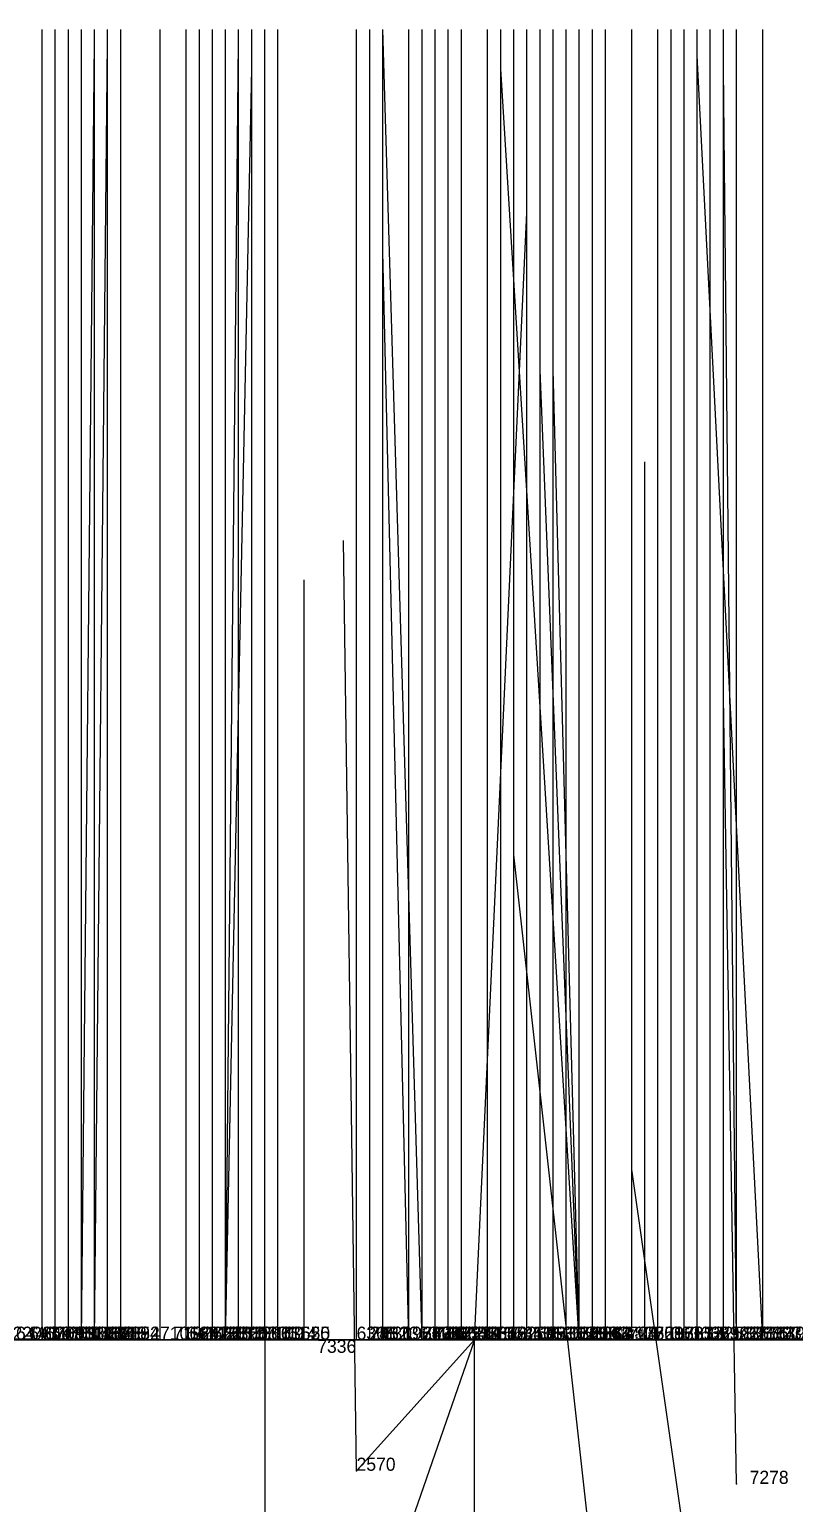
# Model space of a CAD drawing. Extents: x -0.07 to 1.1, y -0.07 to 1.1.
# Drawn here: x 0.484 to 0.542, y 0.9875 to 1.1 of the extents above; entities that cross this region are included whole.
import ezdxf

# ---------------------------------------------------------------- set-up
doc = ezdxf.new("R2010")
doc.units = 0
for name, color, linetype in [('Clients', 3, 'CONTINUOUS'), ('Facilities', 3, 'CONTINUOUS'), ('Facilities_lines', 3, 'CONTINUOUS'), ('Min_max_boxes', 1, 'CONTINUOUS'), ('Normals', 1, 'CONTINUOUS'), ('Source_points', 5, 'CONTINUOUS'), ('Text', 3, 'CONTINUOUS')]:
    doc.layers.add(name, color=color, linetype=linetype)

msp = doc.modelspace()

# ---------------------------------------------------------------- linework, layer by layer
at = {"layer": 'Clients', "color": 5}
for p in [(0.485, 1, 0.445), (0.485, 1, 0.754), (0.486, 1, 0.389), (0.486, 1, 0.558), (0.486, 1, 0.863), (0.487, 1, 0.768), (0.487, 1, 0.767), (0.488, 1, 0.22), (0.488, 1, 0.13), (0.488, 1, 0.699), (0.489, 1, 0.501), (0.489, 1, 0.393), (0.489, 1, 0.872), (0.49, 1, 0.391), (0.49, 1, 0.585), (0.49, 1, 0.834), (0.491, 1, 0.247), (0.494, 1, 0.82), (0.494, 1, 0.85), (0.496, 1, 0.685), (0.497, 1, 0.107), (0.497, 1, 0.399), (0.498, 1, 0.525), (0.499, 1, 0.336), (0.5, 1, 0.498), (0.501, 1, 0.375), (0.501, 1, 0.348), (0.501, 1, 0.785), (0.502, 1, 0.771), (0.503, 1, 0.274), (0.503, 1, 0.438), (0.503, 1, 0.355), (0.509, 1, 0.739), (0.509, 1, 0.885), (0.51, 1, 0.25), (0.51, 1, 0.825), (0.511, 1, 0.698), (0.513, 1, 0.443), (0.514, 1, 0.38), (0.514, 1, 0.527), (0.514, 1, 0.599), (0.515, 1, 0.329), (0.516, 1, 0.605), (0.516, 1, 0.551), (0.517, 1, 0.198), (0.517, 1, 0.153), (0.519, 1, 0.238), (0.519, 1, 0.431), (0.519, 1, 0.566), (0.52, 1, 0.7), (0.52, 1, 0.839), (0.521, 1, 0.568), (0.522, 1, 0.121), (0.522, 1, 0.197), (0.522, 1, 0.19), (0.522, 1, 0.359), (0.523, 1, 0.673), (0.524, 1, 0.494), (0.525, 1, 0.323), (0.525, 1, 0.734), (0.526, 1, 0.336), (0.526, 1, 0.71), (0.526, 1, 0.992), (0.527, 1, 0.181), (0.527, 1, 0.275), (0.527, 1, 0.742), (0.527, 1, 0.895), (0.528, 1, 0.419), (0.528, 1, 0.307), (0.528, 1, 0.638), (0.53, 1, 0.257), (0.53, 1, 0.347), (0.532, 1, 0.464), (0.533, 1, 0.407), (0.533, 1, 0.884), (0.534, 1, 0.707), (0.535, 1, 0.356), (0.536, 1, 0.388), (0.536, 1, 0.715), (0.537, 1, 0.219), (0.537, 1, 0.878), (0.538, 1, 0.383), (0.54, 1, 0.751), (0.54, 1, 0.79), (0.54, 1, 0.593), (0.509, 0.99)]:
    msp.add_point(p, dxfattribs=at)
at = {"layer": 'Facilities', "color": 3}
for p in [(0.488, 1, 0.928), (0.489, 1, 0.088), (0.49, 1, 0.08), (0.496, 1, 0.713), (0.497, 1, 0.877), (0.499, 1, 0.065), (0.499, 1, 0.938), (0.505, 1, 1), (0.513, 1, 0.977), (0.514, 1, 0.065), (0.514, 1, 0.924), (0.516, 1, 0.91), (0.518, 1, 0.011), (0.526, 1, 0.947), (0.526, 1, 0.992), (0.528, 1, 0.899), (0.531, 1, 0.997), (0.538, 1, 0.076), (0.54, 1, 0.942), (0.538, 0.989, 1)]:
    msp.add_point(p, dxfattribs=at)
at = {"layer": 'Facilities_lines', "color": 3}
for p, q in [((0.496, 1, 0.713), (0.38, 1, 0.741)), ((0.496, 1, 0.713), (0.383, 1, 0.691)), ((0.496, 1, 0.713), (0.386, 1, 0.696)), ((0.496, 1, 0.713), (0.396, 1, 0.745)), ((0.397, 1, 0.418), (0.497, 1, 0.399)), ((0.397, 1, 0.418), (0.489, 1, 0.501)), ((0.397, 1, 0.418), (0.489, 1, 0.393)), ((0.397, 1, 0.418), (0.486, 1, 0.389)), ((0.397, 1, 0.418), (0.5, 1, 0.498)), ((0.397, 1, 0.418), (0.501, 1, 0.375)), ((0.397, 1, 0.418), (0.485, 1, 0.445)), ((0.397, 1, 0.418), (0.49, 1, 0.391)), ((0.397, 1, 0.418), (0.503, 1, 0.438)), ((0.397, 1, 0.418), (0.513, 1, 0.443)), ((0.397, 1, 0.418), (0.532, 1, 0.464)), ((0.397, 1, 0.418), (0.533, 1, 0.407)), ((0.397, 1, 0.418), (0.519, 1, 0.431)), ((0.397, 1, 0.418), (0.528, 1, 0.419)), ((0.397, 1, 0.418), (0.514, 1, 0.38)), ((0.397, 1, 0.418), (0.551, 1, 0.431)), ((0.496, 1, 0.713), (0.397, 1, 0.733)), ((0.496, 1, 0.713), (0.397, 1, 0.669)), ((0.496, 1, 0.713), (0.408, 1, 0.69)), ((0.496, 1, 0.713), (0.413, 1, 0.763)), ((0.496, 1, 0.713), (0.416, 1, 0.756)), ((0.496, 1, 0.713), (0.417, 1, 0.731)), ((0.496, 1, 0.713), (0.421, 1, 0.696)), ((0.497, 1, 0.877), (0.435, 1, 0.899)), ((0.496, 1, 0.713), (0.436, 1, 0.632)), ((0.496, 1, 0.713), (0.437, 1, 0.774)), ((0.496, 1, 0.713), (0.439, 1, 0.765)), ((0.496, 1, 0.713), (0.442, 1, 0.729)), ((0.445, 1, 0.127), (0.488, 1, 0.22)), ((0.445, 1, 0.127), (0.491, 1, 0.247)), ((0.445, 1, 0.127), (0.488, 1, 0.13)), ((0.497, 1, 0.877), (0.446, 1, 0.817)), ((0.496, 1, 0.713), (0.449, 1, 0.692)), ((0.497, 1, 0.877), (0.449, 1, 0.807)), ((0.497, 1, 0.877), (0.45, 1, 0.901)), ((0.497, 1, 0.877), (0.451, 1, 0.81)), ((0.496, 1, 0.713), (0.453, 1, 0.738)), ((0.496, 1, 0.713), (0.455, 1, 0.639)), ((0.497, 1, 0.877), (0.455, 1, 0.854)), ((0.496, 1, 0.713), (0.457, 1, 0.731)), ((0.497, 1, 0.877), (0.46, 1, 0.791)), ((0.496, 1, 0.713), (0.461, 1, 0.65)), ((0.497, 1, 0.877), (0.461, 1, 0.898)), ((0.497, 1, 0.877), (0.462, 1, 0.845)), ((0.496, 1, 0.713), (0.466, 1, 0.668)), ((0.496, 1, 0.713), (0.471, 1, 0.713)), ((0.497, 1, 0.877), (0.473, 1, 0.873)), ((0.496, 1, 0.713), (0.474, 1, 0.754)), ((0.497, 1, 0.877), (0.474, 1, 0.863)), ((0.496, 1, 0.713), (0.481, 1, 0.672)), ((0.587, 1, 0.611), (0.481, 1, 0.604)), ((0.587, 1, 0.611), (0.483, 1, 0.593)), ((0.496, 1, 0.713), (0.485, 1, 0.754)), ((0.587, 1, 0.611), (0.486, 1, 0.558)), ((0.497, 1, 0.877), (0.486, 1, 0.863)), ((0.496, 1, 0.713), (0.487, 1, 0.768)), ((0.496, 1, 0.713), (0.487, 1, 0.767)), ((0.496, 1, 0.713), (0.488, 1, 0.699)), ((0.497, 1, 0.877), (0.489, 1, 0.872)), ((0.587, 1, 0.611), (0.49, 1, 0.585)), ((0.497, 1, 0.877), (0.49, 1, 0.834)), ((0.497, 1, 0.877), (0.494, 1, 0.82)), ((0.497, 1, 0.877), (0.494, 1, 0.85)), ((0.496, 1, 0.713), (0.525, 1, 0.734)), ((0.496, 1, 0.713), (0.511, 1, 0.698)), ((0.496, 1, 0.713), (0.534, 1, 0.707)), ((0.496, 1, 0.713), (0.573, 1, 0.737)), ((0.496, 1, 0.713), (0.536, 1, 0.715)), ((0.496, 1, 0.713), (0.527, 1, 0.742)), ((0.496, 1, 0.713), (0.52, 1, 0.7)), ((0.496, 1, 0.713), (0.576, 1, 0.72)), ((0.496, 1, 0.713), (0.568, 1, 0.712)), ((0.496, 1, 0.713), (0.528, 1, 0.638)), ((0.496, 1, 0.713), (0.523, 1, 0.673)), ((0.496, 1, 0.713), (0.509, 1, 0.739)), ((0.496, 1, 0.713), (0.526, 1, 0.71)), ((0.496, 1, 0.713), (0.546, 1, 0.733)), ((0.496, 1, 0.713), (0.54, 1, 0.751)), ((0.496, 1, 0.713), (0.563, 1, 0.695)), ((0.496, 1, 0.713), (0.496, 1, 0.685)), ((0.496, 1, 0.713), (0.579, 1, 0.748)), ((0.496, 1, 0.713), (0.602, 1, 0.722)), ((0.496, 1, 0.713), (0.642, 1, 0.719)), ((0.496, 1, 0.713), (0.592, 1, 0.727)), ((0.496, 1, 0.713), (0.626, 1, 0.721)), ((0.496, 1, 0.713), (0.662, 1, 0.713)), ((0.496, 1, 0.713), (0.584, 1, 0.73)), ((0.496, 1, 0.713), (0.596, 1, 0.732)), ((0.496, 1, 0.713), (0.604, 1, 0.747)), ((0.496, 1, 0.713), (0.502, 1, 0.771)), ((0.496, 1, 0.713), (0.501, 1, 0.785)), ((0.496, 1, 0.713), (0.58, 1, 0.768)), ((0.496, 1, 0.713), (0.581, 1, 0.766)), ((0.496, 1, 0.713), (0.54, 1, 0.79)), ((0.496, 1, 0.713), (0.564, 1, 0.758)), ((0.544, 1, 0.121), (0.497, 1, 0.107)), ((0.497, 1, 0.877), (0.547, 1, 0.815)), ((0.497, 1, 0.877), (0.533, 1, 0.884)), ((0.497, 1, 0.877), (0.51, 1, 0.825)), ((0.497, 1, 0.877), (0.537, 1, 0.878)), ((0.497, 1, 0.877), (0.557, 1, 0.864)), ((0.497, 1, 0.877), (0.548, 1, 0.848)), ((0.497, 1, 0.877), (0.52, 1, 0.839)), ((0.497, 1, 0.877), (0.527, 1, 0.895)), ((0.497, 1, 0.877), (0.509, 1, 0.885)), ((0.587, 1, 0.611), (0.498, 1, 0.525)), ((0.645, 1, 0.351), (0.499, 1, 0.336)), ((0.645, 1, 0.351), (0.501, 1, 0.348)), ((0.518, 1, 0.011), (0.502, 0.954)), ((0.544, 1, 0.121), (0.503, 1, 0.274)), ((0.645, 1, 0.351), (0.503, 1, 0.355)), ((0.518, 1, 0.011), (0.509, 0.99)), ((0.544, 1, 0.121), (0.51, 1, 0.25)), ((0.587, 1, 0.611), (0.514, 1, 0.527)), ((0.587, 1, 0.611), (0.514, 1, 0.599)), ((0.645, 1, 0.351), (0.515, 1, 0.329)), ((0.587, 1, 0.611), (0.516, 1, 0.605)), ((0.587, 1, 0.611), (0.516, 1, 0.551)), ((0.544, 1, 0.121), (0.517, 1, 0.198)), ((0.544, 1, 0.121), (0.517, 1, 0.153)), ((0.544, 1, 0.121), (0.519, 1, 0.238)), ((0.587, 1, 0.611), (0.519, 1, 0.566)), ((0.587, 1, 0.611), (0.521, 1, 0.568)), ((0.544, 1, 0.121), (0.522, 1, 0.121)), ((0.544, 1, 0.121), (0.522, 1, 0.197)), ((0.544, 1, 0.121), (0.522, 1, 0.19)), ((0.645, 1, 0.351), (0.522, 1, 0.359)), ((0.587, 1, 0.611), (0.524, 1, 0.494)), ((0.645, 1, 0.351), (0.525, 1, 0.323)), ((0.645, 1, 0.351), (0.526, 1, 0.336)), ((0.526, 1, 0.992), (0.526, 1, 0.992)), ((0.544, 1, 0.121), (0.527, 1, 0.181)), ((0.544, 1, 0.121), (0.527, 1, 0.275)), ((0.645, 1, 0.351), (0.528, 1, 0.307)), ((0.544, 1, 0.121), (0.53, 1, 0.257)), ((0.645, 1, 0.351), (0.53, 1, 0.347)), ((0.645, 1, 0.351), (0.535, 1, 0.356)), ((0.645, 1, 0.351), (0.536, 1, 0.388)), ((0.544, 1, 0.121), (0.537, 1, 0.219)), ((0.645, 1, 0.351), (0.538, 1, 0.383)), ((0.587, 1, 0.611), (0.54, 1, 0.593))]:
    msp.add_line(p, q, dxfattribs=at)
at = {"layer": 'Min_max_boxes', "color": 1}
for p, q in [((0.248, 1, 0.25), (0.551, 1, 0.25)), ((0.551, 1, 0.25), (0.248, 1, 0.25)), ((0.248, 1, 0.51), (0.551, 1, 0.51)), ((0.551, 1, 0.51), (0.248, 1, 0.51)), ((0.38, 1, 0.632), (0.662, 1, 0.632)), ((0.662, 1, 0.632), (0.38, 1, 0.632)), ((0.38, 1, 0.79), (0.662, 1, 0.79)), ((0.662, 1, 0.79), (0.38, 1, 0.79)), ((0.406, 1, 0.099), (0.491, 1, 0.099)), ((0.491, 1, 0.099), (0.406, 1, 0.099)), ((0.406, 1, 0.281), (0.491, 1, 0.281)), ((0.491, 1, 0.281), (0.406, 1, 0.281)), ((0.435, 1, 0.791), (0.557, 1, 0.791)), ((0.557, 1, 0.791), (0.435, 1, 0.791)), ((0.435, 1, 0.901), (0.557, 1, 0.901)), ((0.557, 1, 0.901), (0.435, 1, 0.901)), ((0.481, 1, 0.457), (0.724, 1, 0.457)), ((0.724, 1, 0.457), (0.481, 1, 0.457)), ((0.481, 1, 0.704), (0.724, 1, 0.704)), ((0.724, 1, 0.704), (0.481, 1, 0.704)), ((0.491, 1, 0.099), (0.491, 1, 0.099)), ((0.491, 1, 0.281), (0.491, 1, 0.281)), ((0.491, 1, 0.099), (0.491, 1, 0.281)), ((0.491, 1, 0.099), (0.491, 1, 0.281)), ((0.497, 1, 0.107), (0.585, 1, 0.107)), ((0.585, 1, 0.107), (0.497, 1, 0.107)), ((0.497, 1, 0.107), (0.497, 1, 0.107)), ((0.497, 1, 0.275), (0.585, 1, 0.275)), ((0.585, 1, 0.275), (0.497, 1, 0.275)), ((0.497, 1, 0.275), (0.497, 1, 0.275)), ((0.497, 1, 0.107), (0.497, 1, 0.275)), ((0.497, 1, 0.107), (0.497, 1, 0.275)), ((0.499, 1, 0.243), (0.757, 1, 0.243)), ((0.757, 1, 0.243), (0.499, 1, 0.243)), ((0.499, 1, 0.243), (0.499, 1, 0.243)), ((0.499, 1, 0.51), (0.757, 1, 0.51)), ((0.757, 1, 0.51), (0.499, 1, 0.51)), ((0.499, 1, 0.51), (0.499, 1, 0.51)), ((0.499, 1, 0.243), (0.499, 1, 0.51)), ((0.499, 1, 0.243), (0.499, 1, 0.51)), ((0.518, 1), (0.502, 1)), ((0.502, 1), (0.502, 0.954)), ((0.518, 1, 0.011), (0.502, 1, 0.011)), ((0.502, 1, 0.011), (0.502, 0.954, 0.011)), ((0.502, 1), (0.502, 1, 0.011)), ((0.518, 0.954), (0.518, 1)), ((0.518, 0.954, 0.011), (0.518, 1, 0.011)), ((0.518, 1), (0.518, 1, 0.011)), ((0.526, 1, 0.992), (0.526, 1, 0.992)), ((0.526, 1, 0.992), (0.526, 1, 0.992)), ((0.526, 1, 0.992), (0.526, 1, 0.992)), ((0.526, 1, 0.992), (0.526, 1, 0.992)), ((0.526, 1, 0.992), (0.526, 1, 0.992)), ((0.526, 1, 0.992), (0.526, 1, 0.992)), ((0.526, 1, 0.992), (0.526, 1, 0.992)), ((0.526, 1, 0.992), (0.526, 1, 0.992)), ((0.526, 1, 0.992), (0.526, 1, 0.992)), ((0.526, 1, 0.992), (0.526, 1, 0.992)), ((0.526, 1, 0.992), (0.526, 1, 0.992)), ((0.526, 1, 0.992), (0.526, 1, 0.992))]:
    msp.add_line(p, q, dxfattribs=at)
at = {"layer": 'Normals', "color": 1}
for p, q in [((0.485, 1, 0.445), (0.485, 1.1, 0.445)), ((0.485, 1, 0.754), (0.485, 1.1, 0.754)), ((0.486, 1, 0.389), (0.486, 1.1, 0.389)), ((0.486, 1, 0.558), (0.486, 1.1, 0.558)), ((0.486, 1, 0.863), (0.486, 1.1, 0.863)), ((0.487, 1, 0.768), (0.487, 1.1, 0.768)), ((0.487, 1, 0.767), (0.487, 1.1, 0.767)), ((0.488, 1, 0.22), (0.488, 1.1, 0.22)), ((0.488, 1, 0.13), (0.488, 1.1, 0.13)), ((0.488, 1, 0.699), (0.488, 1.1, 0.699)), ((0.489, 1, 0.501), (0.489, 1.1, 0.501)), ((0.489, 1, 0.393), (0.489, 1.1, 0.393)), ((0.489, 1, 0.872), (0.489, 1.1, 0.872)), ((0.49, 1, 0.391), (0.49, 1.1, 0.391)), ((0.49, 1, 0.585), (0.49, 1.1, 0.585)), ((0.49, 1, 0.834), (0.49, 1.1, 0.834)), ((0.491, 1, 0.247), (0.491, 1.1, 0.247)), ((0.494, 1, 0.85), (0.494, 1.1, 0.85)), ((0.494, 1, 0.82), (0.494, 1.1, 0.82)), ((0.496, 1, 0.685), (0.496, 1.1, 0.685)), ((0.496, 1, 0.713), (0.496, 1.1, 0.713)), ((0.497, 1, 0.107), (0.497, 1.1, 0.107)), ((0.497, 1, 0.399), (0.497, 1.1, 0.399)), ((0.497, 1, 0.877), (0.497, 1.1, 0.877)), ((0.498, 1, 0.525), (0.498, 1.1, 0.525)), ((0.499, 1, 0.336), (0.499, 1.1, 0.336)), ((0.5, 1, 0.498), (0.5, 1.1, 0.498)), ((0.501, 1, 0.348), (0.501, 1.1, 0.348)), ((0.501, 1, 0.375), (0.501, 1.1, 0.375)), ((0.501, 1, 0.785), (0.501, 1.1, 0.785)), ((0.502, 1, 0.771), (0.502, 1.1, 0.771)), ((0.503, 1, 0.274), (0.503, 1.1, 0.274)), ((0.503, 1, 0.355), (0.503, 1.1, 0.355)), ((0.503, 1, 0.438), (0.503, 1.1, 0.438)), ((0.509, 1, 0.739), (0.509, 1.1, 0.739)), ((0.509, 1, 0.885), (0.509, 1.1, 0.885)), ((0.51, 1, 0.25), (0.51, 1.1, 0.25)), ((0.51, 1, 0.825), (0.51, 1.1, 0.825)), ((0.511, 1, 0.698), (0.511, 1.1, 0.698)), ((0.514, 1, 0.924), (0.511, 1.1, 0.932)), ((0.513, 1, 0.443), (0.513, 1.1, 0.443)), ((0.514, 1, 0.38), (0.514, 1.1, 0.38)), ((0.514, 1, 0.527), (0.514, 1.1, 0.527)), ((0.514, 1, 0.599), (0.514, 1.1, 0.599)), ((0.515, 1, 0.329), (0.515, 1.1, 0.329)), ((0.516, 1, 0.605), (0.516, 1.1, 0.605)), ((0.516, 1, 0.551), (0.516, 1.1, 0.551)), ((0.516, 1, 0.91), (0.516, 1.1, 0.914)), ((0.517, 1, 0.198), (0.517, 1.1, 0.198)), ((0.517, 1, 0.153), (0.517, 1.1, 0.153)), ((0.519, 1, 0.238), (0.519, 1.1, 0.238)), ((0.519, 1, 0.431), (0.519, 1.1, 0.431)), ((0.519, 1, 0.566), (0.519, 1.1, 0.566)), ((0.52, 1, 0.7), (0.52, 1.1, 0.7)), ((0.52, 1, 0.839), (0.52, 1.1, 0.839)), ((0.521, 1, 0.568), (0.521, 1.1, 0.568)), ((0.522, 1, 0.121), (0.522, 1.1, 0.121)), ((0.522, 1, 0.197), (0.522, 1.1, 0.197)), ((0.522, 1, 0.19), (0.522, 1.1, 0.19)), ((0.522, 1, 0.359), (0.522, 1.1, 0.359)), ((0.523, 1, 0.673), (0.523, 1.1, 0.673)), ((0.524, 1, 0.494), (0.524, 1.1, 0.494)), ((0.525, 1, 0.323), (0.525, 1.1, 0.323)), ((0.525, 1, 0.734), (0.525, 1.1, 0.734)), ((0.526, 1, 0.336), (0.526, 1.1, 0.336)), ((0.526, 1, 0.71), (0.526, 1.1, 0.71)), ((0.527, 1, 0.181), (0.527, 1.1, 0.181)), ((0.527, 1, 0.275), (0.527, 1.1, 0.275)), ((0.527, 1, 0.742), (0.527, 1.1, 0.742)), ((0.527, 1, 0.895), (0.527, 1.1, 0.895)), ((0.528, 1, 0.419), (0.528, 1.1, 0.419)), ((0.528, 1, 0.307), (0.528, 1.1, 0.307)), ((0.528, 1, 0.638), (0.528, 1.1, 0.638)), ((0.528, 1, 0.899), (0.528, 1.1, 0.901)), ((0.53, 1, 0.347), (0.53, 1.1, 0.347)), ((0.53, 1, 0.257), (0.53, 1.1, 0.257)), ((0.532, 1, 0.464), (0.532, 1.1, 0.464)), ((0.533, 1, 0.407), (0.533, 1.1, 0.407)), ((0.533, 1, 0.884), (0.533, 1.1, 0.884)), ((0.534, 1, 0.707), (0.534, 1.1, 0.707)), ((0.535, 1, 0.356), (0.535, 1.1, 0.356)), ((0.536, 1, 0.388), (0.536, 1.1, 0.388)), ((0.536, 1, 0.715), (0.536, 1.1, 0.715)), ((0.537, 1, 0.219), (0.537, 1.1, 0.219)), ((0.537, 1, 0.878), (0.537, 1.1, 0.878)), ((0.538, 1, 0.383), (0.538, 1.1, 0.383)), ((0.54, 1, 0.593), (0.54, 1.1, 0.593)), ((0.54, 1, 0.751), (0.54, 1.1, 0.751)), ((0.54, 1, 0.79), (0.54, 1.1, 0.79)), ((0.488, 1, 0.928), (0.489, 1.099, 0.938)), ((0.489, 1, 0.088), (0.49, 1.099, 0.075)), ((0.49, 1, 0.08), (0.49, 1.099, 0.066)), ((0.499, 1, 0.938), (0.5, 1.099, 0.953)), ((0.54, 1, 0.942), (0.535, 1.098, 0.961)), ((0.499, 1, 0.065), (0.501, 1.097, 0.043)), ((0.526, 1, 0.947), (0.52, 1.097, 0.971)), ((0.538, 1, 0.076), (0.537, 1.097, 0.053)), ((0.514, 1, 0.065), (0.514, 1.096, 0.037)), ((0.518, 1, 0.011), (0.522, 1.086, -0.039)), ((0.513, 1, 0.977), (0.511, 1.083, 1.033)), ((0.526, 1, 0.992), (0.523, 1.074, 1.059)), ((0.526, 1, 0.992), (0.524, 1.074, 1.059)), ((0.531, 1, 0.997), (0.531, 1.067, 1.071)), ((0.509, 0.99), (0.508, 1.061, -0.071)), ((0.505, 1, 1), (0.505, 1.058, 1.081)), ((0.538, 0.989, 1), (0.537, 1.049, 1.08)), ((0.527, 0.983, 1), (0.521, 1.037, 1.084)), ((0.536, 0.971, 1), (0.53, 1.013, 1.091))]:
    msp.add_line(p, q, dxfattribs=at)
at = {"layer": 'Source_points', "color": 5}
for p in [(0.485, 1, 0.445), (0.485, 1, 0.754), (0.486, 1, 0.389), (0.486, 1, 0.558), (0.486, 1, 0.863), (0.487, 1, 0.768), (0.487, 1, 0.767), (0.488, 1, 0.22), (0.488, 1, 0.13), (0.488, 1, 0.699), (0.488, 1, 0.928), (0.489, 1, 0.088), (0.489, 1, 0.501), (0.489, 1, 0.393), (0.489, 1, 0.872), (0.49, 1, 0.08), (0.49, 1, 0.391), (0.49, 1, 0.585), (0.49, 1, 0.834), (0.491, 1, 0.247), (0.494, 1, 0.85), (0.494, 1, 0.82), (0.496, 1, 0.685), (0.496, 1, 0.713), (0.497, 1, 0.107), (0.497, 1, 0.399), (0.497, 1, 0.877), (0.498, 1, 0.525), (0.499, 1, 0.065), (0.499, 1, 0.336), (0.499, 1, 0.938), (0.5, 1, 0.498), (0.501, 1, 0.348), (0.501, 1, 0.375), (0.501, 1, 0.785), (0.502, 1, 0.771), (0.503, 1, 0.274), (0.503, 1, 0.355), (0.503, 1, 0.438), (0.505, 1, 1), (0.509, 1, 0.739), (0.509, 1, 0.885), (0.51, 1, 0.25), (0.51, 1, 0.825), (0.511, 1, 0.698), (0.513, 1, 0.443), (0.513, 1, 0.977), (0.514, 1, 0.065), (0.514, 1, 0.38), (0.514, 1, 0.527), (0.514, 1, 0.599), (0.514, 1, 0.924), (0.515, 1, 0.329), (0.516, 1, 0.605), (0.516, 1, 0.551), (0.516, 1, 0.91), (0.517, 1, 0.198), (0.517, 1, 0.153), (0.518, 1, 0.011), (0.519, 1, 0.238), (0.519, 1, 0.431), (0.519, 1, 0.566), (0.52, 1, 0.7), (0.52, 1, 0.839), (0.521, 1, 0.568), (0.522, 1, 0.121), (0.522, 1, 0.197), (0.522, 1, 0.19), (0.522, 1, 0.359), (0.523, 1, 0.673), (0.524, 1, 0.494), (0.525, 1, 0.323), (0.525, 1, 0.734), (0.526, 1, 0.336), (0.526, 1, 0.71), (0.526, 1, 0.947), (0.526, 1, 0.992), (0.526, 1, 0.992), (0.527, 1, 0.181), (0.527, 1, 0.275), (0.527, 1, 0.742), (0.527, 1, 0.895), (0.528, 1, 0.419), (0.528, 1, 0.307), (0.528, 1, 0.638), (0.528, 1, 0.899), (0.53, 1, 0.347), (0.53, 1, 0.257), (0.531, 1, 0.997), (0.532, 1, 0.464), (0.533, 1, 0.407), (0.533, 1, 0.884), (0.534, 1, 0.707), (0.535, 1, 0.356), (0.536, 1, 0.388), (0.536, 1, 0.715), (0.537, 1, 0.219), (0.537, 1, 0.878), (0.538, 1, 0.076), (0.538, 1, 0.383), (0.54, 1, 0.593), (0.54, 1, 0.751), (0.54, 1, 0.942), (0.54, 1, 0.79), (0.509, 0.99), (0.538, 0.989, 1)]:
    msp.add_point(p, dxfattribs=at)

# ---------------------------------------------------------------- texts
at = {"layer": 'Text', "color": 3}
for s, p in [('7220', (0.482, 1, 0.991)), ('6446', (0.483, 1, 0.535)), ('6431', (0.484, 1, 0.593)), ('3547', (0.485, 1, 0.266)), ('6491', (0.485, 1, 0.754)), ('3551', (0.486, 1, 0.389)), ('3590', (0.486, 1, 0.445)), ('7066', (0.486, 1, 0.863)), ('6510', (0.487, 1, 0.558)), ('7095', (0.487, 1, 0.767)), ('6476', (0.488, 1, 0.699)), ('7045', (0.488, 1, 0.768)), ('3533', (0.489, 1, 0.501)), ('2743', (0.489, 1, 0.22)), ('2769', (0.489, 1, 0.088)), ('2955', (0.489, 1, 0.13)), ('7038', (0.489, 1, 0.872)), ('7182', (0.489, 1, 0.928)), ('3545', (0.49, 1, 0.393)), ('2748', (0.49, 1, 0.08)), ('6416', (0.49, 1, 0.585)), ('3592', (0.491, 1, 0.391)), ('2852', (0.491, 1, 0.247)), ('7184', (0.491, 1, 0.834)), ('7106', (0.494, 1, 0.85)), ('7192', (0.495, 1, 0.82)), ('6414', (0.496, 1, 0.713)), ('3522', (0.497, 1, 0.399)), ('2816', (0.497, 1, 0.107)), ('6412', (0.497, 1, 0.685)), ('6508', (0.498, 1, 0.525)), ('7226', (0.498, 1, 0.877)), ('3570', (0.499, 1, 0.336)), ('2817', (0.499, 1, 0.065)), ('3583', (0.5, 1, 0.498)), ('7203', (0.5, 1, 0.938)), ('3586', (0.501, 1, 0.348)), ('3587', (0.501, 1, 0.375)), ('7200', (0.501, 1, 0.785)), ('7109', (0.502, 1, 0.771)), ('3614', (0.503, 1, 0.355)), ('3555', (0.504, 1, 0.274)), ('3620', (0.504, 1, 0.438)), ('6368', (0.509, 1, 0.739)), ('2552', (0.51, 1, 0.25)), ('7431', (0.51, 1, 0.885)), ('6309', (0.511, 1, 0.698)), ('7319', (0.511, 1, 0.825)), ('3631', (0.513, 1, 0.443)), ('3725', (0.514, 1, 0.38)), ('2602', (0.514, 1, 0.065)), ('6379', (0.514, 1, 0.527)), ('6394', (0.514, 1, 0.599)), ('7436', (0.514, 1, 0.977)), ('7362', (0.515, 1, 0.924)), ('3668', (0.516, 1, 0.329)), ('6364', (0.516, 1, 0.551)), ('2574', (0.517, 1, 0.198)), ('6339', (0.517, 1, 0.605)), ('7270', (0.517, 1, 0.91)), ('2615', (0.518, 1, 0.153)), ('2671', (0.518, 1, 0.011)), ('3662', (0.519, 1, 0.431)), ('2619', (0.519, 1, 0.238)), ('6345', (0.519, 1, 0.566)), ('6340', (0.521, 1, 0.7)), ('6350', (0.521, 1, 0.568)), ('7417', (0.521, 1, 0.839)), ('2568', (0.522, 1, 0.121)), ('2579', (0.522, 1, 0.197)), ('2695', (0.522, 1, 0.19)), ('3640', (0.523, 1, 0.359)), ('6365', (0.524, 1, 0.673)), ('3625', (0.525, 1, 0.494)), ('3669', (0.526, 1, 0.323)), ('3714', (0.526, 1, 0.336)), ('6313', (0.526, 1, 0.734)), ('6385', (0.526, 1, 0.71)), ('7265', (0.526, 1, 0.947)), ('3652', (0.527, 1, 0.275)), ('2563', (0.527, 1, 0.181)), ('7274', (0.527, 1, 0.992)), ('7344', (0.527, 1, 0.992)), ('6334', (0.528, 1, 0.742)), ('6362', (0.528, 1, 0.638)), ('7253', (0.528, 1, 0.899)), ('7419', (0.528, 1, 0.895)), ('3708', (0.529, 1, 0.419)), ('3724', (0.529, 1, 0.307)), ('3628', (0.531, 1, 0.347)), ('3701', (0.531, 1, 0.257)), ('7359', (0.531, 1, 0.997)), ('3636', (0.533, 1, 0.464)), ('3653', (0.534, 1, 0.407)), ('6317', (0.534, 1, 0.707)), ('7272', (0.534, 1, 0.884)), ('3699', (0.536, 1, 0.356)), ('3730', (0.536, 1, 0.388)), ('6332', (0.536, 1, 0.715)), ('2588', (0.537, 1, 0.219)), ('7323', (0.538, 1, 0.878)), ('3676', (0.539, 1, 0.383)), ('2555', (0.539, 1, 0.076)), ('6327', (0.54, 1, 0.593)), ('7303', (0.54, 1, 0.942)), ('6404', (0.541, 1, 0.751)), ('7393', (0.541, 1, 0.79)), ('7336', (0.506, 0.999, 1)), ('2570', (0.509, 0.99)), ('7278', (0.539, 0.989, 1))]:
    msp.add_text(s, height=0.001, dxfattribs=at).set_placement(p)

doc.saveas('drawing.dxf')
